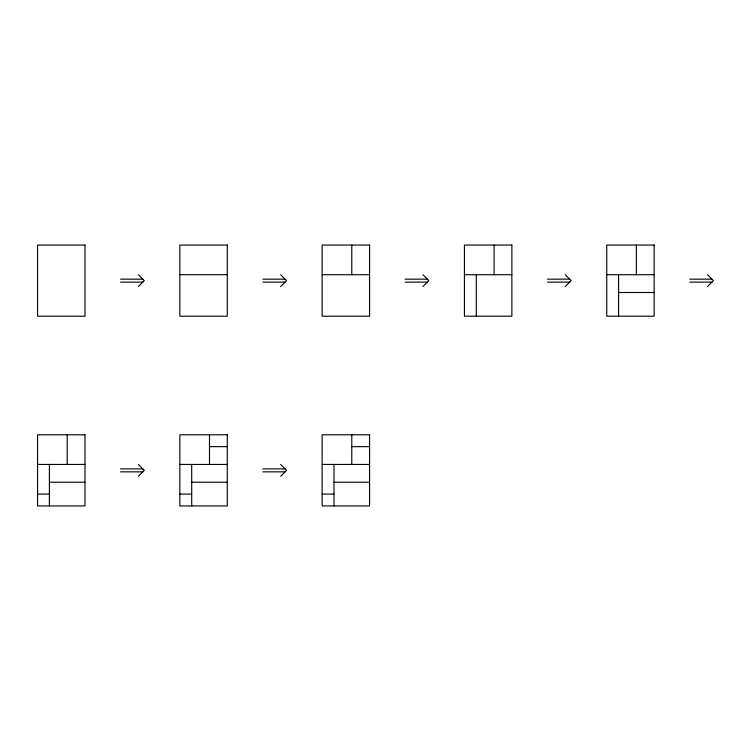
<?xml version="1.0" encoding="UTF-8"?>
<svg xmlns="http://www.w3.org/2000/svg" width="751" height="751" viewBox="0 0 751 751"><rect width="100%" height="100%" fill="white"/><g stroke="black" fill="none" stroke-linecap="round" stroke-linejoin="round"><path stroke-width="1.13" d="M138.344 286.563L144.267 280.639L138.344 274.706M280.639 286.563L286.563 280.639L280.639 274.706M138.344 476.294L144.267 470.361L138.344 464.437M422.935 286.563L428.859 280.639L422.935 274.706M280.639 476.294L286.563 470.361L280.639 464.437M565.231 286.563L571.154 280.639L565.231 274.706M707.517 286.563L713.45 280.639L707.517 274.706M179.846 274.706L227.281 274.706M322.141 274.706L369.567 274.706M464.437 274.706L511.863 274.706M606.733 274.706L654.159 274.706M120.554 279.156L142.793 279.156M262.85 279.156L285.08 279.156M405.146 279.156L427.375 279.156M547.441 279.156L569.671 279.156M689.737 279.156L711.967 279.156M120.554 282.123L142.793 282.123M262.85 282.123L285.08 282.123M405.146 282.123L427.375 282.123M547.441 282.123L569.671 282.123M689.737 282.123L711.967 282.123M618.589 292.496L654.159 292.496M209.491 446.648L227.281 446.648M351.787 446.648L369.567 446.648M37.55 464.437L84.985 464.437M179.846 464.437L227.281 464.437M322.141 464.437L369.567 464.437M120.554 468.877L142.793 468.877M262.85 468.877L285.08 468.877M120.554 471.844L142.793 471.844M262.85 471.844L285.08 471.844M49.406 482.217L84.985 482.217M191.702 482.217L227.281 482.217M333.998 482.217L369.567 482.217M37.55 494.083L49.406 494.083M179.846 494.083L191.702 494.083M322.141 494.083L333.998 494.083M636.369 245.061L636.369 274.706M618.589 274.706L618.589 316.209M494.083 245.061L494.083 274.706M476.294 274.706L476.294 316.209M351.787 245.061L351.787 274.706M351.787 434.791L351.787 464.437M333.998 464.437L333.998 505.939M209.491 434.791L209.491 464.437M191.702 464.437L191.702 505.939M67.196 434.791L67.196 464.437M49.406 464.437L49.406 505.939M84.985 245.061L37.55 245.061L37.55 316.209L84.985 316.209L84.985 245.061M227.281 245.061L179.846 245.061L179.846 316.209L227.281 316.209L227.281 245.061M369.567 245.061L322.141 245.061L322.141 316.209L369.567 316.209L369.567 245.061M511.863 245.061L464.437 245.061L464.437 316.209L511.863 316.209L511.863 245.061M654.159 245.061L606.733 245.061L606.733 316.209L654.159 316.209L654.159 245.061M84.985 434.791L37.55 434.791L37.55 505.939L84.985 505.939L84.985 434.791M227.281 434.791L179.846 434.791L179.846 505.939L227.281 505.939L227.281 434.791M369.567 434.791L322.141 434.791L322.141 505.939L369.567 505.939L369.567 434.791"/></g></svg>
